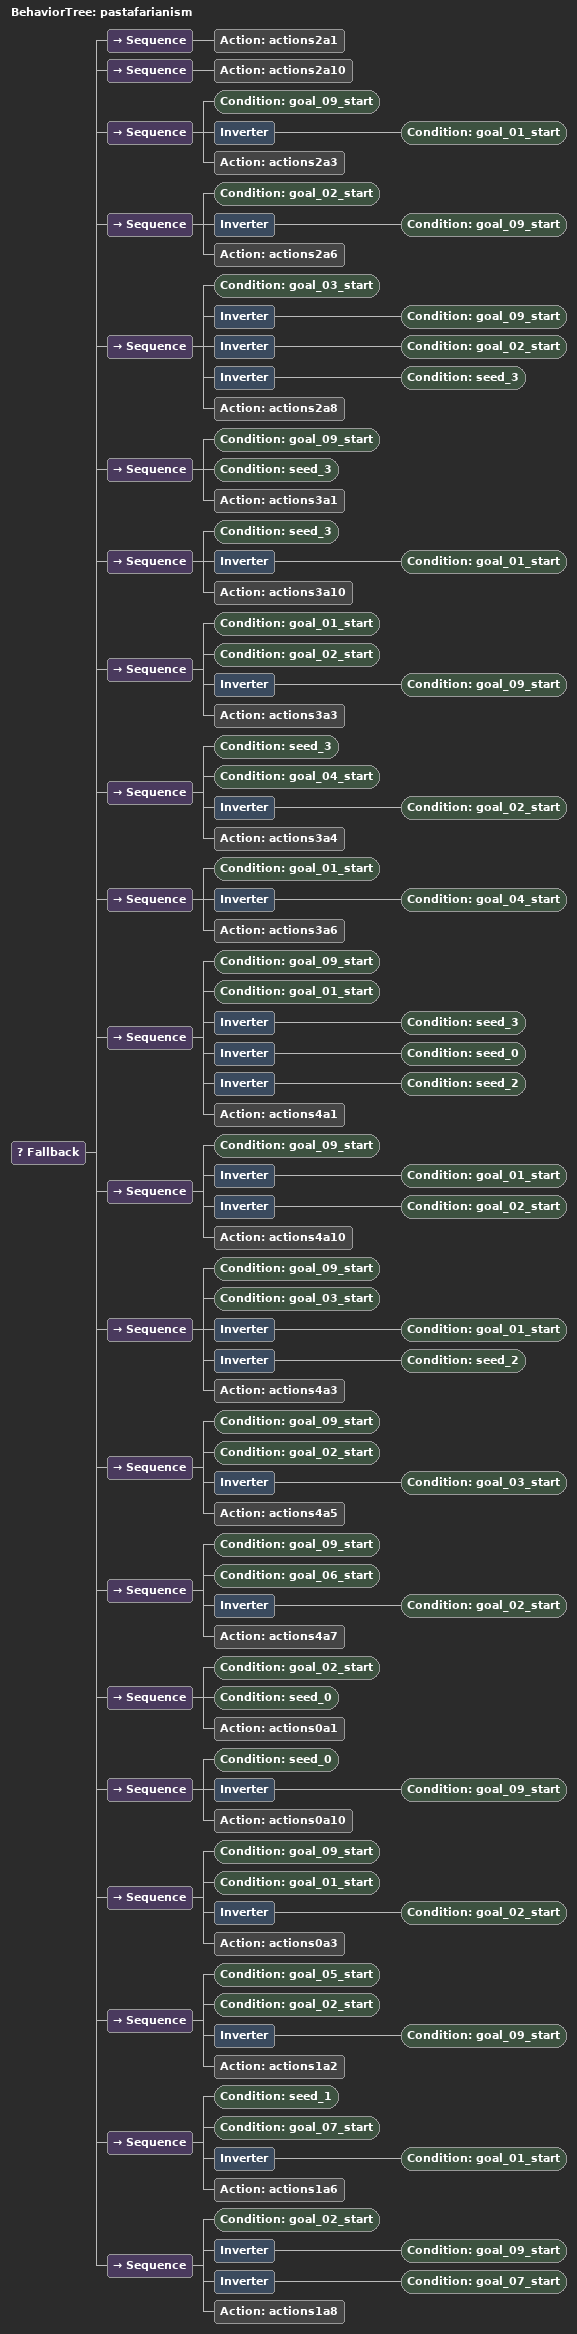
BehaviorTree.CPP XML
<?xml version='1.0' encoding='utf-8'?>
<root BTCPP_format="4">
  <BehaviorTree ID="pastafarianism">
      <Fallback>
        <Sequence>
          <Action ID="actions2a1" />
        </Sequence>
        <Sequence>
          <Action ID="actions2a10" />
        </Sequence>
        <Sequence>
          <Condition ID="goal_09_start" />
          <Inverter>
            <Condition ID="goal_01_start" />
          </Inverter>
          <Action ID="actions2a3" />
        </Sequence>
        <Sequence>
          <Condition ID="goal_02_start" />
          <Inverter>
            <Condition ID="goal_09_start" />
          </Inverter>
          <Action ID="actions2a6" />
        </Sequence>
        <Sequence>
          <Condition ID="goal_03_start" />
          <Inverter>
            <Condition ID="goal_09_start" />
          </Inverter>
          <Inverter>
            <Condition ID="goal_02_start" />
          </Inverter>
          <Inverter>
            <Condition ID="seed_3" />
          </Inverter>
          <Action ID="actions2a8" />
        </Sequence>
        <Sequence>
          <Condition ID="goal_09_start" />
          <Condition ID="seed_3" />
          <Action ID="actions3a1" />
        </Sequence>
        <Sequence>
          <Condition ID="seed_3" />
          <Inverter>
            <Condition ID="goal_01_start" />
          </Inverter>
          <Action ID="actions3a10" />
        </Sequence>
        <Sequence>
          <Condition ID="goal_01_start" />
          <Condition ID="goal_02_start" />
          <Inverter>
            <Condition ID="goal_09_start" />
          </Inverter>
          <Action ID="actions3a3" />
        </Sequence>
        <Sequence>
          <Condition ID="seed_3" />
          <Condition ID="goal_04_start" />
          <Inverter>
            <Condition ID="goal_02_start" />
          </Inverter>
          <Action ID="actions3a4" />
        </Sequence>
        <Sequence>
          <Condition ID="goal_01_start" />
          <Inverter>
            <Condition ID="goal_04_start" />
          </Inverter>
          <Action ID="actions3a6" />
        </Sequence>
        <Sequence>
          <Condition ID="goal_09_start" />
          <Condition ID="goal_01_start" />
          <Inverter>
            <Condition ID="seed_3" />
          </Inverter>
          <Inverter>
            <Condition ID="seed_0" />
          </Inverter>
          <Inverter>
            <Condition ID="seed_2" />
          </Inverter>
          <Action ID="actions4a1" />
        </Sequence>
        <Sequence>
          <Condition ID="goal_09_start" />
          <Inverter>
            <Condition ID="goal_01_start" />
          </Inverter>
          <Inverter>
            <Condition ID="goal_02_start" />
          </Inverter>
          <Action ID="actions4a10" />
        </Sequence>
        <Sequence>
          <Condition ID="goal_09_start" />
          <Condition ID="goal_03_start" />
          <Inverter>
            <Condition ID="goal_01_start" />
          </Inverter>
          <Inverter>
            <Condition ID="seed_2" />
          </Inverter>
          <Action ID="actions4a3" />
        </Sequence>
        <Sequence>
          <Condition ID="goal_09_start" />
          <Condition ID="goal_02_start" />
          <Inverter>
            <Condition ID="goal_03_start" />
          </Inverter>
          <Action ID="actions4a5" />
        </Sequence>
        <Sequence>
          <Condition ID="goal_09_start" />
          <Condition ID="goal_06_start" />
          <Inverter>
            <Condition ID="goal_02_start" />
          </Inverter>
          <Action ID="actions4a7" />
        </Sequence>
        <Sequence>
          <Condition ID="goal_02_start" />
          <Condition ID="seed_0" />
          <Action ID="actions0a1" />
        </Sequence>
        <Sequence>
          <Condition ID="seed_0" />
          <Inverter>
            <Condition ID="goal_09_start" />
          </Inverter>
          <Action ID="actions0a10" />
        </Sequence>
        <Sequence>
          <Condition ID="goal_09_start" />
          <Condition ID="goal_01_start" />
          <Inverter>
            <Condition ID="goal_02_start" />
          </Inverter>
          <Action ID="actions0a3" />
        </Sequence>
        <Sequence>
          <Condition ID="goal_05_start" />
          <Condition ID="goal_02_start" />
          <Inverter>
            <Condition ID="goal_09_start" />
          </Inverter>
          <Action ID="actions1a2" />
        </Sequence>
        <Sequence>
          <Condition ID="seed_1" />
          <Condition ID="goal_07_start" />
          <Inverter>
            <Condition ID="goal_01_start" />
          </Inverter>
          <Action ID="actions1a6" />
        </Sequence>
        <Sequence>
          <Condition ID="goal_02_start" />
          <Inverter>
            <Condition ID="goal_09_start" />
          </Inverter>
          <Inverter>
            <Condition ID="goal_07_start" />
          </Inverter>
          <Action ID="actions1a8" />
        </Sequence>
      </Fallback>
  </BehaviorTree>
</root>
